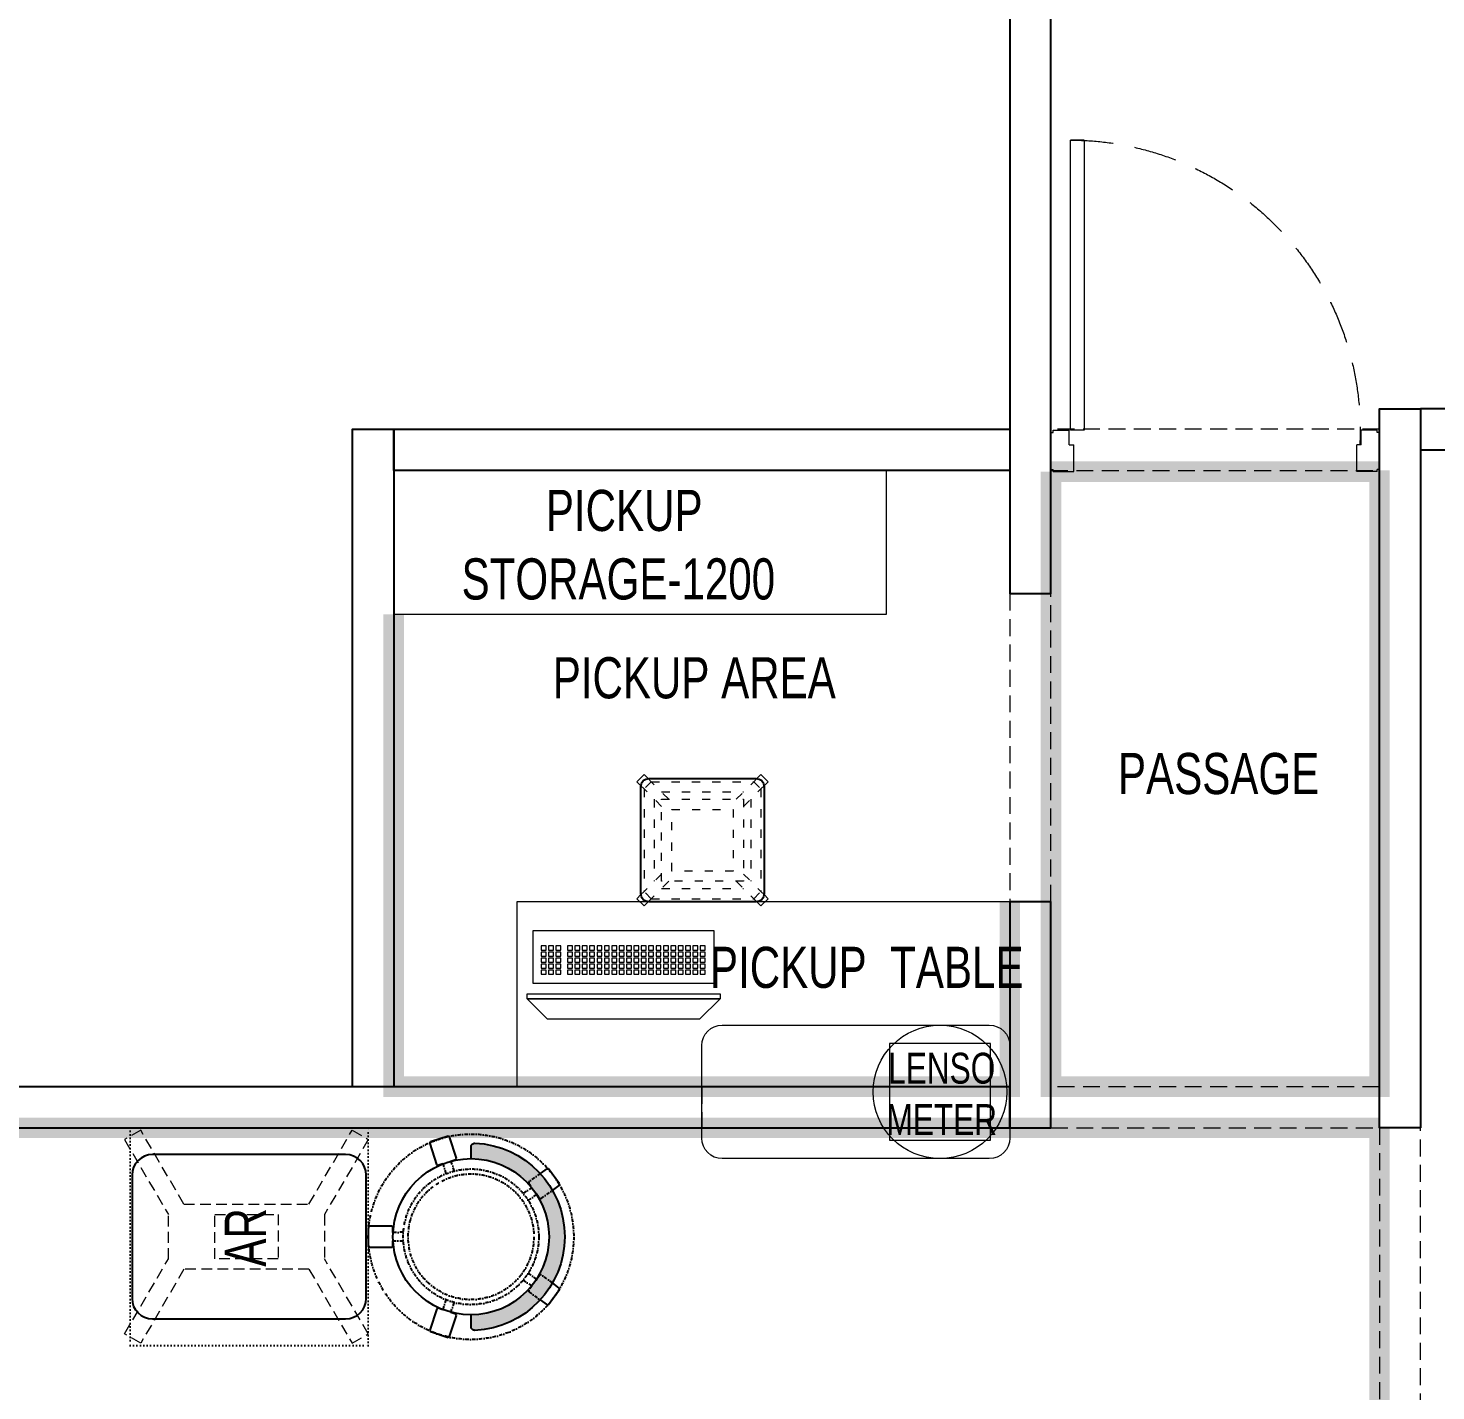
# Model space of a CAD drawing. Header units: feet. Extents: x 3055634 to 3066313, y -5766158 to -5744591.
# Drawn here: x 3060960 to 3064387, y -5751750 to -5748434 of the extents above; entities that cross this region are included whole.
import ezdxf

# ---------------------------------------------------------------- set-up
doc = ezdxf.new("R2010")
doc.units = ezdxf.units.FT
doc.header["$LTSCALE"] = 33
doc.header["$MEASUREMENT"] = 0
for name, pattern in [('a_p6_plan_L18$0$HIDDEN', [0.375, 0.25, -0.125]), ('ACAD_ISO03W100', [30, 12, -18]), ('DASHDOT2', [0.5, 0.25, -0.125, 0, -0.125]), ('DOT', [0.25, 0, -0.25]), ('HIDDEN2', [4.7624999999999975, 3.174999999999998, -1.587499999999999])]:
    doc.linetypes.add(name, pattern=pattern)
for name, color, linetype, lineweight in [('Door', 2, 'Continuous', 13), ('HATCH', 9, 'Continuous', 9), ('LENS-DOOR', 34, 'Continuous', 20), ('LENS-PARTITION', 21, 'Continuous', 25), ('LENS-TEXT', 31, 'Continuous', 5), ('LENS_CURTAIN', 5, 'a_p6_plan_L18$0$HIDDEN', 9), ('LENS_DIMENSION', 193, 'Continuous', 0), ('LK-EQPMT', 3, 'Continuous', 18), ('LK-FF&E FLOOR', 1, 'Continuous', 9), ('LK-FF&E WALL', 1, 'Continuous', 9), ('LK-FLUTTED FINISH', 20, 'Continuous', 30), ('LK-IT', 3, 'Continuous', 18), ('LK-MIRROR', 133, 'Continuous', 13), ('LK-TILES FINISH', 251, 'Continuous', 5), ('LN-ELEVATION-1', 81, 'Continuous', 25), ('LN-ELEVATION-2', 103, 'Continuous', 20), ('LN-ELEVATION-3', 125, 'Continuous', 18), ('LN-ELEVATION-4', 145, 'Continuous', 13), ('LN-ELEVATION-5', 167, 'Continuous', 5)]:
    doc.layers.add(name, color=color, linetype=linetype, lineweight=lineweight)
doc.layers.add('LAMINATE FINISH', color=80, linetype='Continuous')
doc.styles.add('LK TXT', font='GILC____.TTF', dxfattribs={"height": 100})

# ---------------------------------------------------------------- blocks, each defined once
blk = doc.blocks.new('CLENS 600 TYPE 6')
at = {"layer": 'LN-ELEVATION-1', "ltscale": 0.5}
blk.add_lwpolyline([(130, -225), (-130, -225, -0.4142135623730951), (-150, -205), (-150, 55, -0.4142135623730951), (-130, 75), (130, 75, -0.4142135623730951), (150, 55), (150, -205, -0.4142135623730951)], format="xyb", close=True, dxfattribs=at)
at = {"layer": 'LN-ELEVATION-3', "linetype": 'ACAD_ISO03W100', "ltscale": 0.05}
for p, q in [((-100, 7.322330470196902), (-142.3743686703965, 49.69669914152472)), ((-142.3743686708621, -199.6966991410591), (-142.3743686708621, 49.69669914105907)), ((-82.3223304701969, 25), (-124.6966991401277, 67.374368671095)), ((124.696699141059, 67.3743686703965), (-124.6966991401277, 67.374368671095)), ((99.69669914059341, 42.3743686703965), (-99.69669913966207, 42.374368671095)), ((82.3223304701969, 25), (124.6966991401277, 67.374368671095)), ((100, 7.322330470196902), (142.3743686703965, 49.69669914152472)), ((142.3743686708621, -199.6966991410591), (142.3743686708621, 49.69669914105907)), ((-117.3743686703965, -174.6966991408262), (-117.3743686703965, 24.69669914152473)), ((117.3743686703965, -174.6966991408262), (117.3743686703965, 24.69669914152473)), ((-100, -157.3223304701969), (-142.3743686703965, -199.6966991415247)), ((100, -157.3223304701969), (142.3743686703965, -199.6966991415247)), ((-82.3223304701969, -175), (-124.6966991401277, -217.374368671095)), ((99.69669914059341, -192.3743686703965), (-99.69669913966207, -192.374368671095)), ((82.3223304701969, -175), (124.6966991401277, -217.374368671095)), ((124.696699141059, -217.3743686703965), (-124.6966991401277, -217.374368671095))]:
    blk.add_line(p, q, dxfattribs=at)
for points in [[(-132.2008663183078, 74.87853584764525), (-124.696699141059, 67.3743686703965), (-142.3743686708621, 49.69669914105907), (-149.8785358476452, 57.20086631807498)], [(132.2008663183078, 74.87853584764525), (124.696699141059, 67.3743686703965), (142.3743686708621, 49.69669914105907), (149.8785358476452, 57.20086631807498)], [(-132.2008663183078, -224.8785358476453), (-124.696699141059, -217.3743686703965), (-142.3743686708621, -199.6966991410591), (-149.8785358476452, -207.200866318075)], [(132.2008663183078, -224.8785358476453), (124.696699141059, -217.3743686703965), (142.3743686708621, -199.6966991410591), (149.8785358476452, -207.200866318075)]]:
    blk.add_lwpolyline(points, dxfattribs=at)
for points in [[(100, -175), (-100, -175), (-100, 25), (100, 25)], [(75, -150), (-75, -150), (-75, 0), (75, 0)]]:
    blk.add_lwpolyline(points, close=True, dxfattribs=at)
at = {"layer": 'LN-ELEVATION-5', "ltscale": 0.5}
for points in [[(-149.8785358476452, 57.20086631807498), (-160.0520382001995, 67.37436867062934), (-142.3743686708621, 85.05203819996677), (-132.2008663183078, 74.87853584787806)], [(149.8785358476452, 57.20086631807498), (160.0520382001995, 67.37436867062934), (142.3743686708621, 85.05203819996677), (132.2008663183078, 74.87853584787806)], [(-149.8785358476452, -207.200866318075), (-160.0520382001995, -217.3743686706294), (-142.3743686708621, -235.0520381999668), (-132.2008663183078, -224.8785358478781)], [(149.8785358476452, -207.200866318075), (160.0520382001995, -217.3743686706294), (142.3743686708621, -235.0520381999668), (132.2008663183078, -224.8785358478781)]]:
    blk.add_lwpolyline(points, dxfattribs=at)
blk = doc.blocks.new('*U24')
at = {"layer": 'LK-EQPMT', "ltscale": 12}
blk.add_lwpolyline([(5.986879315214991, 4.914598100478997), (-5.986879315214991, 4.914598100478997), (-5.986879315214991, -4.914598100478997), (5.986879315214991, -4.914598100478997)], close=True, dxfattribs=at)
blk = doc.blocks.new('*U25')
at = {"color": 0, "linetype": 'ByBlock', "lineweight": -2}
for p in [(0, 0), (17.96063794564497, 0), (35.92127589128995, 0), (53.88191383693492, 0), (71.8425517825799, 0), (89.80318972822487, 0), (107.7638276738698, 0), (125.7244656195148, 0), (143.6851035651598, 0), (161.6457415108048, 0), (179.6063794564497, 0), (197.5670174020947, 0), (215.5276553477397, 0), (233.4882932933847, 0), (251.4489312390296, 0), (269.4095691846746, 0), (287.3702071303196, 0), (305.3308450759646, 0), (323.2914830216096, 0), (-9e-16, -14.74379430143699), (-1.8e-15, -29.48758860287398), (17.96063794564497, -14.74379430143699), (17.96063794564497, -29.48758860287398), (35.92127589128995, -14.74379430143699), (35.92127589128995, -29.48758860287398), (53.88191383693492, -14.74379430143699), (53.88191383693492, -29.48758860287398), (71.8425517825799, -14.74379430143699), (71.8425517825799, -29.48758860287398), (89.80318972822487, -14.74379430143699), (89.80318972822487, -29.48758860287398), (107.7638276738698, -14.74379430143699), (107.7638276738698, -29.48758860287398), (125.7244656195148, -14.74379430143699), (125.7244656195148, -29.48758860287398), (143.6851035651598, -14.74379430143699), (143.6851035651598, -29.48758860287398), (161.6457415108048, -14.74379430143699), (161.6457415108048, -29.48758860287398), (179.6063794564497, -14.74379430143699), (179.6063794564497, -29.48758860287398), (197.5670174020947, -14.74379430143699), (197.5670174020947, -29.48758860287398), (215.5276553477397, -14.74379430143699), (215.5276553477397, -29.48758860287398), (233.4882932933847, -14.74379430143699), (233.4882932933847, -29.48758860287398), (251.4489312390296, -14.74379430143699), (251.4489312390296, -29.48758860287398), (269.4095691846746, -14.74379430143699), (269.4095691846746, -29.48758860287398), (287.3702071303196, -14.74379430143699), (287.3702071303196, -29.48758860287398), (305.3308450759646, -14.74379430143699), (305.3308450759646, -29.48758860287398), (323.2914830216096, -14.74379430143699), (323.2914830216096, -29.48758860287398), (-2.7e-15, -44.23138290431096), (-3.6e-15, -58.97517720574795), (17.96063794564497, -44.23138290431096), (17.96063794564497, -58.97517720574795), (35.92127589128995, -44.23138290431096), (35.92127589128994, -58.97517720574795), (53.88191383693492, -44.23138290431096), (53.88191383693492, -58.97517720574795), (71.8425517825799, -44.23138290431096), (71.8425517825799, -58.97517720574795), (89.80318972822487, -44.23138290431096), (89.80318972822487, -58.97517720574795), (107.7638276738698, -44.23138290431096), (107.7638276738698, -58.97517720574795), (125.7244656195148, -44.23138290431096), (125.7244656195148, -58.97517720574795), (143.6851035651598, -44.23138290431096), (143.6851035651598, -58.97517720574795), (161.6457415108048, -44.23138290431096), (161.6457415108048, -58.97517720574795), (179.6063794564497, -44.23138290431096), (179.6063794564497, -58.97517720574795), (197.5670174020947, -44.23138290431096), (197.5670174020947, -58.97517720574795), (215.5276553477397, -44.23138290431096), (215.5276553477397, -58.97517720574795), (233.4882932933847, -44.23138290431096), (233.4882932933847, -58.97517720574795), (251.4489312390296, -44.23138290431096), (251.4489312390296, -58.97517720574795), (269.4095691846746, -44.23138290431096), (269.4095691846746, -58.97517720574795), (287.3702071303196, -44.23138290431096), (287.3702071303196, -58.97517720574795), (305.3308450759646, -44.23138290431096), (305.3308450759646, -58.97517720574795), (323.2914830216096, -44.23138290431096), (323.2914830216096, -58.97517720574795)]:
    blk.add_blockref('*U24', p, dxfattribs=at)
blk = doc.blocks.new('*U22')
at = {"layer": 'LK-EQPMT', "ltscale": 12}
blk.add_lwpolyline([(5.986879315214991, 4.914598100478997), (-5.986879315214991, 4.914598100478997), (-5.986879315214991, -4.914598100478997), (5.986879315214991, -4.914598100478997)], close=True, dxfattribs=at)
blk = doc.blocks.new('*U23')
at = {"color": 0, "linetype": 'ByBlock', "lineweight": -2}
for p in [(0, 0), (17.96063794564497, 0), (35.92127589128995, 0), (-9e-16, -14.74379430143699), (-1.8e-15, -29.48758860287398), (17.96063794564497, -14.74379430143699), (17.96063794564497, -29.48758860287398), (35.92127589128995, -14.74379430143699), (35.92127589128995, -29.48758860287398), (-2.7e-15, -44.23138290431096), (-3.6e-15, -58.97517720574795), (17.96063794564497, -44.23138290431096), (17.96063794564497, -58.97517720574795), (35.92127589128995, -44.23138290431096), (35.92127589128994, -58.97517720574795)]:
    blk.add_blockref('*U22', p, dxfattribs=at)
blk = doc.blocks.new('*U17')
at = {"ltscale": 12}
blk.add_lwpolyline([(8.040144996717572, 2.91038e-11), (8.040144996717572, 129.0940371821052), (448.0401449967176, 129.0940371821052), (448.0401449967176, 2.91038e-11)], close=True, dxfattribs=at)
for name, p in [('*U25', (35.16895717114949, 101.6202952143818)), ('*U23', (386.6121428576974, 101.6202952143818))]:
    blk.add_blockref(name, p)
blk = doc.blocks.new('Pickup table PC')
at = {"layer": 'LN-ELEVATION-2', "ltscale": 0.5}
for points in [[(470, 50), (0, 50), (0, 62), (470, 62)], [(420, 0), (50, 0), (0, 50), (470, 50)]]:
    blk.add_lwpolyline(points, close=True, dxfattribs=at)
blk = doc.blocks.new('AR')
at = {"layer": 'LN-ELEVATION-2', "linetype": 'DOT', "lineweight": 25}
blk.add_lwpolyline([(0, 13.41378593863919), (530, 13.41378593863919), (530, 593.4137859386392), (0, 593.4137859386392)], close=True, dxfattribs=at)
at = {"layer": 'LN-ELEVATION-2', "lineweight": 25}
blk.add_lwpolyline([(465, 68.22063546301797), (465, 538.2206354630179, 0.4142135623730951), (415, 588.2206354630177), (115, 588.2206354630177, 0.4142135623730951), (65, 538.2206354630179), (65, 68.22063546301797, 0.4142135623730951), (115, 18.22063546301797), (415, 18.22063546301797, 0.4142135623730951)], format="xyb", close=True, dxfattribs=at)
at = {"layer": 'LN-ELEVATION-4', "linetype": 'HIDDEN2', "ltscale": 0.25}
for points in [[(185.8456009030342, 448.8780772723258), (5.888936847448348, 554.0078910568263), (28.48512306064368, 593.350836840691), (211.0874861851335, 486.6754184374586)], [(344.154399111867, 448.8780772762837), (524.1110631600021, 554.0078910947777), (501.5148769393563, 593.3508368753828), (318.9125138223171, 486.6754184374586)], [(211.0874861851335, 486.6754184376913), (318.9125138223171, 486.6754184376913)], [(185.8456009030342, 144.472759603057), (185.8456009030342, 448.8780772723258)], [(344.154399111867, 448.8780772762837), (344.154399111867, 144.4727595990989)], [(185.8456009030342, 144.472759603057), (5.888936847448348, 39.34294581855647), (28.48512306064368, 3.46917659e-08), (211.0874861851335, 106.6754184379242)], [(344.154399111867, 144.4727595990989), (524.1110631600021, 39.34294578060508), (501.5148769393563, 0), (318.9125138223171, 106.6754184379242)], [(318.9125138223171, 106.6754184376914), (211.0874861851335, 106.6754184376914)]]:
    blk.add_lwpolyline(points, dxfattribs=at)
blk.add_lwpolyline([(210.8456009030342, 373.9866790841333), (319.154399111867, 373.9866790841333), (319.154399111867, 219.3641577917151), (210.8456009030342, 219.3641577917151)], close=True, dxfattribs=at)
blk = doc.blocks.new('DR STOOL')
at = {"layer": 'HATCH'}
h = blk.add_hatch(dxfattribs=at)
h.set_pattern_fill('ANSI36', color=250, angle=-90.00000000000001)
h.set_pattern_definition([(315, (-227.8099174643867, 917.3997257252777), (6.173926083235043, -1.683798022700468), [7.9375, -1.587499999999999, 0, -1.587499999999999])])
edge = h.paths.add_edge_path()
edge.add_line((-190.0000000041909, 4.511094e-10), (-218.6899174675346, 4.511094e-10))
edge.add_arc((-218.6899174670689, 9.120000000388245), 9.119999999940092, 177.6119845363388, 269.9999999996136, ccw=False)
edge.add_arc((-1.8626451e-09, 3.565219e-10), 228.000000002257, 2.3880154632688004, 177.6119845367313, ccw=False)
edge.add_arc((218.6899174633436, 9.120000000497384), 9.120000000051716, -90.00000000034493, 2.3880154629299, ccw=False)
edge.add_line((218.6899174633436, 4.511094e-10), (190, 4.511094e-10))
edge.add_arc((-1.8626451e-09, 4.511094e-10), 190.000000001979, -1.27e-14, 180)
at = {"layer": 'LN-ELEVATION-1', "color": 1, "ltscale": 100}
for p, q in [((-128.6221585394814, 215.4841044476634), (-165.2704676063731, 189.0243927398114)), ((-124.7228340068832, 214.8545704018979), (-128.6221585394814, 215.4841044476634)), ((-112.6981821293011, 198.1996966340157), (-124.7228340068832, 214.8545704018979)), ((124.7553772013634, 214.9803744515593), (112.5488144652918, 198.2845540212292)), ((128.7014972954057, 215.5933048763618), (124.7553772013634, 214.9803744515593)), ((128.7014972954057, 215.5933048763618), (124.7553772013634, 214.9803744515593)), ((165.1911288509145, 188.915192311113), (128.7014972954057, 215.5933048763618)), ((165.1911288509145, 188.915192311113), (128.7014972954057, 215.5933048763618)), ((-165.2704676063731, 189.0243927398114), (-165.9069543029182, 185.0820035930228)), ((-165.9069543029182, 185.0820035930228), (-153.8003208162263, 168.3135803133482)), ((153.6734594982117, 168.4294150282658), (165.7973639420234, 185.0121775862135)), ((165.7973639420234, 185.0121775862135), (165.1911288509145, 188.915192311113)), ((165.7973639420234, 185.0121775862135), (165.1911288509145, 188.915192311113)), ((-242.9550312487409, -52.24013893969095), (-244.7482102331705, -55.75945052818861)), ((-244.7482102331705, -55.75945052818861), (-230.7800458371639, -98.74904560100549)), ((-191.2928382232785, -35.45407700946089), (-242.9550312487409, -52.24013893969095)), ((-187.9259491492994, -37.1695928365807), (-191.2928382232785, -35.45407700946089)), ((-184.1424400564283, -48.81403796559607), (-187.9259491492994, -37.1695928365807)), ((-173.8639617776498, -80.4479453730819), (-177.8421125086024, -68.2044548037811)), ((188.0651108901948, -36.96233201187715), (184.0504167033359, -49.19388854173303)), ((191.3981811110861, -35.27656588272658), (188.0651108901948, -36.96233201187715)), ((243.0100176925771, -52.21682526778022), (191.3981811110861, -35.27656588272658)), ((230.715890809428, -98.7280946081737), (244.8123673382215, -55.78040257930116)), ((244.8123673382215, -55.78040257930116), (243.0100176925771, -52.21682526778022)), ((-230.7800458371639, -98.74904560100549), (-227.2218665438704, -100.5620286722478)), ((-227.2218665438704, -100.5620286722478), (-175.5596735184081, -83.7759667420105)), ((-175.5596735184081, -83.7759667420105), (-173.8639617776498, -80.4479453730819)), ((177.6922140880488, -68.56540505095472), (173.8739495249465, -80.1985000452405)), ((173.8739495249465, -80.1985000452405), (175.5794035866856, -83.5704969359358)), ((175.5794035866856, -83.5704969359358), (227.1912401677109, -100.5107563209894)), ((227.1912401677109, -100.5107563209894), (230.715890809428, -98.7280946081737)), ((-22.72193054761737, -190.2142363802995), (-25.39390889601782, -192.886214728569)), ((-25.39390889601782, -192.886214728569), (-25.39390889601782, -247.2070584567482)), ((-10.47823652112856, -190.2142363802995), (-22.72193054761737, -190.2142363802995)), ((22.78362171910703, -190.2142363802995), (9.910054048988968, -190.2142363802995)), ((25.42475448176265, -192.8553691428751), (22.78362171910703, -190.2142363802995)), ((25.42475448176265, -247.1762128710543), (25.42475448176265, -192.8553691428751)), ((-25.39390889601782, -247.2070584567482), (-22.60096735274419, -250)), ((-22.60096735274419, -250), (22.60096735274419, -250)), ((22.60096735274419, -250), (25.42475448176265, -247.1762128710543))]:
    blk.add_line(p, q, dxfattribs=at)
at = {"layer": 'LN-ELEVATION-1', "linetype": 'DASHDOT2'}
for p, q in [((-92.92521573789418, 170.8129362839827), (-112.6981821293011, 198.1996966340157)), ((112.5488144652918, 198.2845540212292), (92.69529851106927, 171.1294289919315)), ((-153.8003208162263, 168.3135803133482), (-134.1093360339291, 141.0403694751003)), ((-134.1093360339291, 141.0403694751003), (-130.4219571123831, 140.4450534014686)), ((-130.4219571123831, 140.4450534014686), (-119.9844727469608, 147.9808124662595)), ((-119.9844727469608, 147.9808124662595), (-105.3687285655178, 126.9741353208374)), ((-103.4542870586738, 159.9154408004979), (-93.52748446213081, 167.0824927485227)), ((-88.15393704269081, 139.4771787207864), (-103.4542870586738, 159.9154408004979)), ((-93.52748446213081, 167.0824927485227), (-92.92521573789418, 170.8129362839827)), ((103.6608748426661, 159.8406005539291), (88.19885099539533, 139.4487815762331)), ((92.69529851106927, 171.1294289919315), (93.26858203159645, 167.4385604566923)), ((93.26858203159645, 167.4385604566923), (103.6608748426661, 159.8406005539291)), ((105.4096150295809, 126.94019481352), (120.1194891873747, 147.8074627162714)), ((120.1194891873747, 147.8074627162714), (130.0033113472163, 140.5812532722048)), ((130.0033113472163, 140.5812532722048), (133.7372852512635, 141.1612321265929)), ((133.7372852512635, 141.1612321265929), (153.6734594982117, 168.4294150282658)), ((-159.954806596972, -40.49024384317454), (-184.1424400564283, -48.81403796559607)), ((-177.8421125086024, -68.2044548037811), (-153.4148110738024, -60.73628028803068)), ((153.3006618716754, -61.02382378749462), (177.6922140880488, -68.56540505095472)), ((184.0504167033359, -49.19388854173303), (159.8786162491887, -40.79004861696012)), ((-10.92024635523557, -164.6382343793375), (-10.47823652112856, -190.2142363802995)), ((9.910054048988968, -190.2142363802995), (10.35584833659231, -164.674698740353))]:
    blk.add_line(p, q, dxfattribs=at)
at = {"layer": 'LN-ELEVATION-1', "color": 1, "ltscale": 100}
blk.add_lwpolyline([(-190.0000000023283, 0), (-218.6899174656719, 0, -0.4264743413925903), (-227.8019973598421, 9.5, -0.959166304662544), (227.8019973593764, 9.5, -0.4264743413925903), (218.6899174647406, 0), (190.0000000013969, 0)], format="xyb", dxfattribs=at)
at = {"layer": 'LN-ELEVATION-1', "linetype": 'DASHDOT2'}
for radius in [250, 165, 153]:
    blk.add_circle((0, 0), radius, dxfattribs=at)
at = {"layer": 'LN-ELEVATION-1', "color": 1, "ltscale": 100}
blk.add_circle((0, 0), 190, dxfattribs=at)
blk = doc.blocks.new('*U48')
at = {"layer": 'LENS-DOOR'}
for p, q in [((548116.707697197, 1779282.51024698), (548116.7076971898, 1778576.954692885)), ((548116.707697197, 1779282.51024698), (548150.041030536, 1779282.510246965)), ((548150.0410305088, 1778576.954692871), (548150.041030536, 1779282.510246965)), ((547402.8188082826, 1778576.954692925), (547441.7076971832, 1778576.954692915)), ((547402.8188082775, 1778571.399137348), (547402.8188082826, 1778576.954692925)), ((547441.7076971683, 1778540.843581872), (547441.7076971832, 1778576.954692915)), ((548116.7076971898, 1778576.954692885), (548150.0410305088, 1778576.954692871)), ((548191.7076972028, 1778576.954692906), (548152.8188082923, 1778576.954692871)), ((548152.8188082821, 1778540.843581833), (548152.8188082923, 1778576.954692871)), ((548191.7076971927, 1778571.399137329), (548191.7076972028, 1778576.954692906)), ((547397.2632527408, 1778571.399137373), (547402.8188082775, 1778571.399137348)), ((547397.263252716, 1778481.319138752), (547397.2632527408, 1778571.399137373)), ((548197.263252737, 1778571.399137329), (548191.7076971927, 1778571.399137329)), ((548197.2632527245, 1778481.319138742), (548197.263252737, 1778571.399137329)), ((547441.7076971683, 1778540.843581872), (547452.8188082839, 1778540.843581852)), ((547452.8188082814, 1778475.76358321), (547452.8188082839, 1778540.843581852)), ((548141.7076971865, 1778475.763583146), (548141.7076971716, 1778540.843581803)), ((548152.8188082821, 1778540.843581833), (548141.7076971716, 1778540.843581803)), ((547397.263252716, 1778481.319138752), (547402.8188082799, 1778481.319138752)), ((547402.8188082799, 1778475.76358322), (547402.8188082799, 1778481.319138752)), ((547402.8188082799, 1778475.76358322), (547452.8188082814, 1778475.76358321)), ((548191.7076971778, 1778475.763583166), (548141.7076971865, 1778475.763583146)), ((548191.7076971778, 1778475.763583166), (548191.7076971778, 1778481.319138742)), ((548197.2632527245, 1778481.319138742), (548191.7076971778, 1778481.319138742))]:
    blk.add_line(p, q, dxfattribs=at)
at = {"layer": 'LENS-DOOR', "color": 7, "linetype": 'HIDDEN2'}
blk.add_ellipse((548150.0410305088, 1778576.954692871), major_axis=(-705.5555555563357, 0.0036726422526345), ratio=0.9999999979146821, start_param=-1.570791121506941, end_param=0.0512086788949202, dxfattribs=at)

msp = doc.modelspace()

# ---------------------------------------------------------------- linework, layer by layer
at = {"layer": 'LAMINATE FINISH', "color": 85, "linetype": 'ACAD_ISO03W100', "ltscale": 0.05, "const_width": 50}
msp.add_lwpolyline([(3063449.809270331, -5749512.79642873), (3064249.80927033, -5749512.79642873)], dxfattribs=at)
at = {"layer": 'LENS-PARTITION'}
for points in [[(3063449.809270331, -5747363.190671969), (3063349.809270331, -5747347.54314682), (3063349.809270331, -5749809.634206617), (3063449.809270331, -5749809.634206617)], [(3064349.80927033, -5751109.634206617), (3064249.80927033, -5751109.634206617), (3064249.80927033, -5749359.634206617), (3064349.80927033, -5749359.634206617)], [(3065981.038709728, -5749359.634206617), (3064349.80927033, -5749359.634206617), (3064349.80927033, -5749459.634206617), (3065977.758618838, -5749459.634206617)], [(3061849.80927033, -5751009.634206617), (3061749.809270331, -5751009.634206617), (3061749.809270331, -5749409.634206617), (3061849.80927033, -5749409.634206617)], [(3061849.80927033, -5749409.634206617), (3063349.809270331, -5749409.634206617), (3063349.809270331, -5749509.634206617), (3061849.80927033, -5749509.634206617)], [(3063349.809270331, -5751109.634206617), (3063449.809270331, -5751109.634206617), (3063449.809270331, -5750559.634206617), (3063349.809270331, -5750559.634206617)], [(3063349.809270331, -5751009.634206617), (3058559.948814308, -5751009.634206617), (3058559.948814308, -5751109.634206617), (3063349.809270331, -5751109.634206617)]]:
    msp.add_lwpolyline(points, close=True, dxfattribs=at)
at = {"layer": 'LENS_CURTAIN', "ltscale": 5}
for points in [[(3064249.80927033, -5749409.634206617), (3063449.809270331, -5749409.634206617), (3063449.809270331, -5749509.634206616), (3064249.80927033, -5749509.634206616)], [(3063449.80927033, -5750559.634206617), (3063449.80927033, -5749809.634206617), (3063349.809270331, -5749809.634206617), (3063349.809270331, -5750559.634206617)], [(3063349.809270331, -5751009.634206617), (3062599.809270331, -5751009.634206617), (3062599.809270331, -5751109.634206616), (3063349.809270331, -5751109.634206616)], [(3064249.80927033, -5751009.634206618), (3063449.809270331, -5751009.634206618), (3063449.809270331, -5751109.634206617), (3064249.80927033, -5751109.634206617)], [(3064349.80927033, -5751859.634206617), (3064349.80927033, -5751109.634206617), (3064249.80927033, -5751109.634206617), (3064249.80927033, -5751859.634206617)]]:
    msp.add_lwpolyline(points, close=True, dxfattribs=at)
at = {"layer": 'LENS_DIMENSION'}
msp.add_lwpolyline([(3058459.948814304, -5756275.581957955), (3058459.948814304, -5751009.634206617), (3061749.809270331, -5751009.634206617), (3061749.809270331, -5749409.634206617), (3063349.809270331, -5749409.634206617), (3063349.809270331, -5747335.193451916), (3063558.511327424, -5746013.772757521), (3061009.490634579, -5745614.914103555), (3060997.712313028, -5745690.186847554), (3060646.439507774, -5745635.221347026), (3060658.217829321, -5745559.948603013), (3056166.944105011, -5744857.175417489), (3056064.274811355, -5748766.846452422), (3056368.924502385, -5748774.846657114), (3056362.924348859, -5749003.333925395), (3056058.274657827, -5748995.333720694), (3055954.271996713, -5752955.77970413), (3056258.921687748, -5752963.779908833), (3056248.921431873, -5753344.592022624), (3055944.271740835, -5753336.591817924), (3055868.855986908, -5756208.441600704)], close=True, dxfattribs=at)
at = {"layer": 'LK-EQPMT'}
msp.add_lwpolyline([(3063302.70562546, -5751139.63429364), (3063302.70562546, -5750904.63429364), (3063056.705625461, -5750904.63429364), (3063056.705625461, -5751139.63429364)], close=True, dxfattribs=at)
at = {"layer": 'LK-FF&E WALL'}
for points in [[(3063049.80927033, -5749859.634206617), (3063049.80927033, -5749509.634206617), (3061849.80927033, -5749509.634206617), (3061849.80927033, -5749859.634206617)], [(3062149.809274466, -5751009.634288469), (3063349.809270331, -5751009.634288469), (3063349.809270331, -5750559.63428847), (3062149.809274466, -5750559.63428847)]]:
    msp.add_lwpolyline(points, close=True, dxfattribs=at)
msp.add_lwpolyline([(3062599.809270331, -5751134.634289129), (3062599.809270331, -5750909.634298151, -0.4142135623730951), (3062649.809270331, -5750859.634298151), (3063299.809270331, -5750859.634298151, -0.4142135623730951), (3063349.809270331, -5750909.634298151), (3063349.809270331, -5751134.634289129, -0.4142135623730951), (3063299.809270331, -5751184.634289129), (3062649.809270331, -5751184.634289129, -0.4142135623730951)], format="xyb", close=True, dxfattribs=at)
msp.add_circle((3063179.705625461, -5751022.13429364), 162.4999954886734, dxfattribs=at)
at = {"layer": 'LK-FLUTTED FINISH', "linetype": 'ACAD_ISO03W100', "ltscale": 0.05, "const_width": 50}
msp.add_lwpolyline([(3059759.948814307, -5751109.634206617), (3064249.80927033, -5751109.634206617)], dxfattribs=at)
at = {"layer": 'LK-MIRROR', "linetype": 'ACAD_ISO03W100', "ltscale": 0.05, "const_width": 50}
msp.add_lwpolyline([(3064249.80927033, -5751109.634206617), (3064249.80927033, -5754353.715853365), (3063886.264410224, -5754353.715853365)], dxfattribs=at)
at = {"layer": 'LK-TILES FINISH', "color": 212, "linetype": 'ACAD_ISO03W100', "ltscale": 0.05, "const_width": 50}
for points in [[(3064249.80927033, -5749509.634206616), (3064249.80927033, -5751009.634206618), (3063449.809270331, -5751009.634206618), (3063449.809270331, -5749512.79642873)], [(3061849.80927033, -5749859.634206617), (3061849.80927033, -5751009.634206617), (3063349.809270331, -5751009.634288469), (3063349.809270331, -5750559.63428847)]]:
    msp.add_lwpolyline(points, dxfattribs=at)

# ---------------------------------------------------------------- block references
at = {"layer": 'Door', "xscale": -1}
msp.add_blockref('*U48', (3611647.07252306, -7527988.560011951), dxfattribs=at)
at = {"layer": 'LK-FF&E FLOOR', "rotation": 270}
for name, p in [('AR', (3061194.61241108, -5751109.634206617)), ('DR STOOL', (3062038.026197019, -5751374.634206618))]:
    msp.add_blockref(name, p, dxfattribs=at)
at = {"layer": 'LK-FF&E WALL', "rotation": 179.9999999999999}
msp.add_blockref('CLENS 600 TYPE 6', (3062601.583407177, -5750484.634288469), dxfattribs=at)
at = {"layer": 'LK-IT', "ltscale": 0.5, "rotation": 180}
msp.add_blockref('*U17', (3062637.39119272, -5750629.295605692), dxfattribs=at)
at = {"layer": 'LK-IT'}
msp.add_blockref('Pickup table PC', (3062174.351047724, -5750845.510693456), dxfattribs=at)

# ---------------------------------------------------------------- texts
at = {"layer": 'LENS-TEXT', "color": 0, "linetype": 'Continuous', "ltscale": 3, "attachment_point": 5, "style": 'LK TXT'}
for s, width, gutter_width, insert, char_height in [(' PICKUP STORAGE-1200', 1099.486866972408, 0.9999999999999992, (3062396.727069475, -5749691.17969404), 100), ('PICKUP AREA', 783.9636358173434, 0.9999999999999992, (3062581.479100489, -5750015.065123878), 100), ('PASSAGE', 783.9636358173434, 0.9999999999999992, (3063858.02423307, -5750248.137547941), 100), ('PICKUP  TABLE  ', 783.9636358173434, 0.9999999999999992, (3063001.394219813, -5750719.787574901), 100), ('LENSO\\PMETER', 353.0555573365615, 0.5, (3063184.005712571, -5751026.951795219), 75)]:
    msp.add_mtext_dynamic_manual_height_columns(s, width=width, gutter_width=gutter_width, heights=[0], dxfattribs=dict(at, insert=insert, char_height=char_height))
at = {"layer": 'LENS-TEXT', "color": 0, "linetype": 'Continuous', "ltscale": 3, "insert": (3061488.541752961, -5751376.291243523), "char_height": 100, "attachment_point": 5, "rotation": 90, "style": 'LK TXT'}
msp.add_mtext_dynamic_manual_height_columns('AR', width=237.4408088319178, gutter_width=12.5, heights=[0], dxfattribs=at)

doc.saveas('drawing.dxf')
